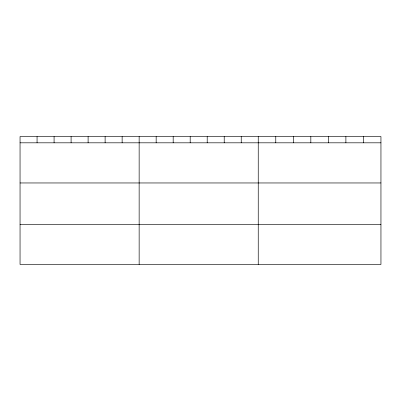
<?xml version="1.0" encoding="UTF-8"?>
<svg xmlns="http://www.w3.org/2000/svg" width="401" height="401" viewBox="0 0 401 401"><rect width="100%" height="100%" fill="white"/><g stroke="black" fill="none" stroke-linecap="round" stroke-linejoin="round"><path stroke-width="0.6" d="M380.95 182.961L380.95 136.535L20.05 136.535L20.05 264.465L380.95 264.465L380.95 182.961L20.05 182.961M20.05 142.816L380.95 142.816M20.05 224.324L380.95 224.324M363.421 136.535L363.421 142.816M345.893 136.535L345.893 142.816M328.364 136.535L328.364 142.816M310.83 136.535L310.83 142.816M293.301 136.535L293.301 142.816M275.773 136.535L275.773 142.816M258.244 136.535L258.244 264.465M241.232 136.535L241.232 142.816M224.214 136.535L224.214 142.816M207.202 136.535L207.202 142.816M190.189 136.535L190.189 142.816M173.177 136.535L173.177 142.816M156.159 136.535L156.159 142.816M139.147 136.535L139.147 264.465M122.135 136.535L122.135 142.816M105.117 136.535L105.117 142.816M88.105 136.535L88.105 142.816M71.092 136.535L71.092 142.816M54.08 136.535L54.08 142.816M37.062 136.535L37.062 142.816"/></g></svg>
